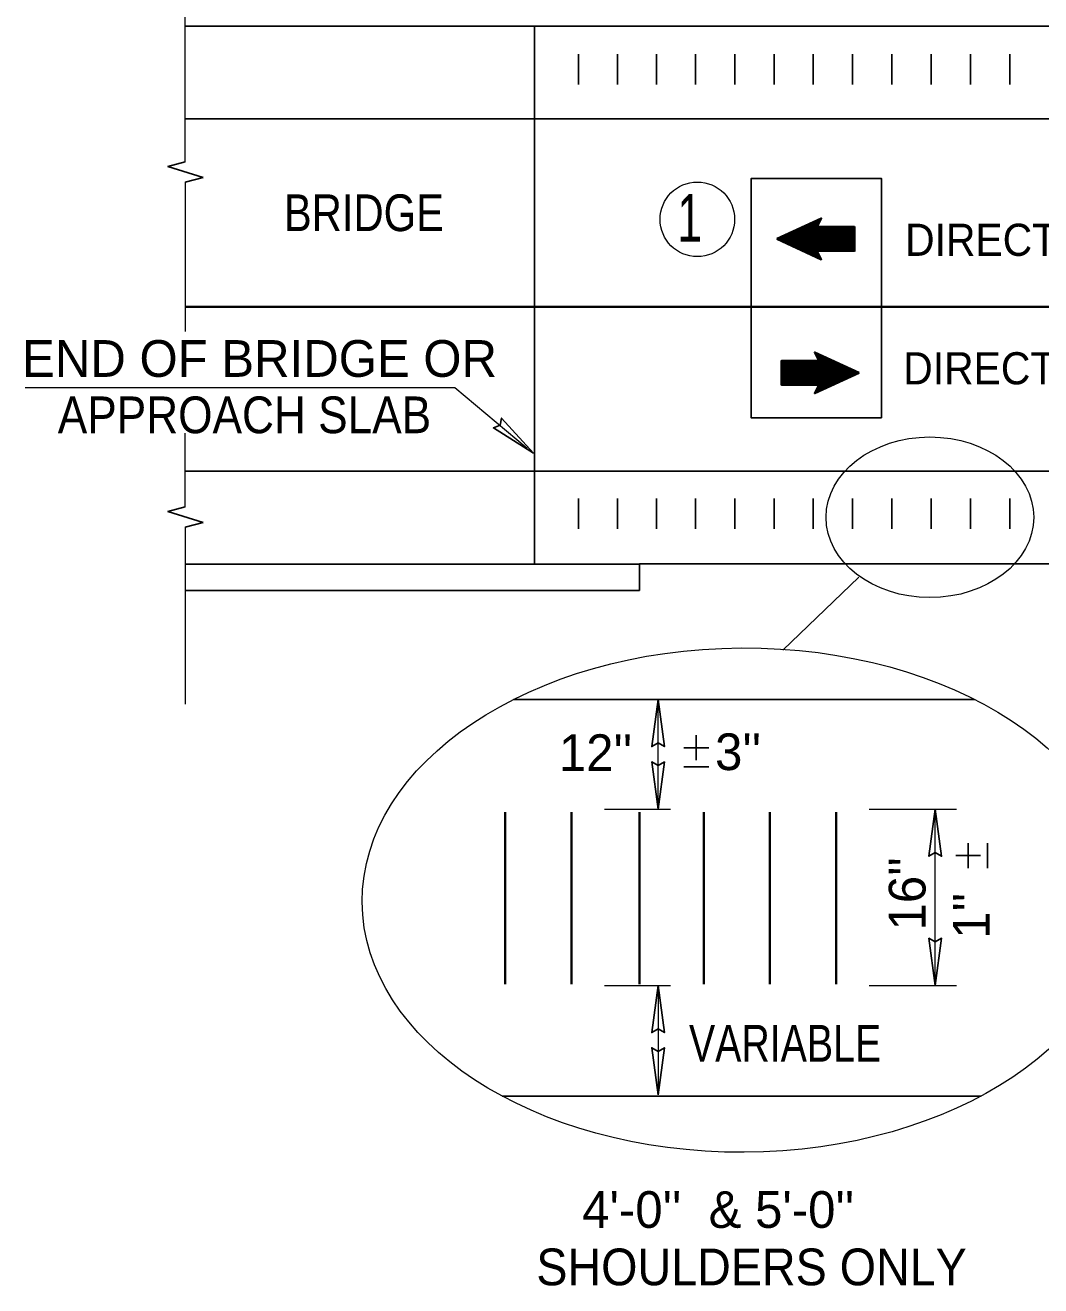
# Model space of a CAD drawing. Extents: x 2935 to 3309, y -322 to -44.
# Drawn here: x 3005.82 to 3042.67, y -159.31 to -113.54 of the extents above; entities that cross this region are included whole.
import ezdxf

# ---------------------------------------------------------------- set-up
doc = ezdxf.new("R2010")
doc.units = 0
doc.header["$LTSCALE"] = 0.54
doc.layers.add('1', color=7, linetype='Continuous', lineweight=25)

msp = doc.modelspace()

# ---------------------------------------------------------------- linework, layer by layer
at = {"layer": '1', "lineweight": 13}
for p, q in [((3011.6266, -118.5018), (3011.6266, -110.507)), ((3011.6266, -119.2424), (3011.6266, -124.6671)), ((3011.6266, -131.0295), (3011.6266, -128.3577)), ((3024.2606, -129.0807), (3024.2648, -129.0842)), ((3011.6266, -131.7701), (3011.6266, -138.1882)), ((3033.3084, -136.2302), (3036.0658, -133.5792)), ((3028.7863, -142.0013), (3028.7863, -138.0193)), ((3028.7863, -138.0249), (3028.7863, -138.0193)), ((3026.8411, -142.0013), (3029.2411, -142.0013)), ((3028.7863, -141.9957), (3028.7863, -142.0013)), ((3036.4411, -142.0013), (3039.6175, -142.0013)), ((3038.8411, -148.4027), (3038.8411, -142.0013)), ((3038.8411, -142.0069), (3038.8411, -142.0013)), ((3026.8411, -148.4027), (3029.2411, -148.4027)), ((3028.7863, -148.4027), (3028.7863, -152.3779)), ((3028.7863, -148.4082), (3028.7863, -148.4027)), ((3036.4411, -148.4027), (3039.6175, -148.4027)), ((3038.8411, -148.3971), (3038.8411, -148.4027)), ((3028.7863, -152.3723), (3028.7863, -152.3779))]:
    msp.add_line(p, q, dxfattribs=at)
at = {"layer": '1'}
for p, q in [((3028.1068, -113.5744), (3011.6266, -113.5744)), ((3024.3052, -113.5744), (3024.3052, -133.1115)), ((3025.8904, -115.6936), (3025.8904, -114.5911)), ((3027.3071, -115.6936), (3027.3071, -114.5911)), ((3028.7238, -115.6936), (3028.7238, -114.5911)), ((3030.1404, -115.6936), (3030.1404, -114.5911)), ((3030.1419, -115.6936), (3030.1419, -114.5911)), ((3031.566, -115.6936), (3031.566, -114.5911)), ((3032.9916, -115.6936), (3032.9916, -114.5911)), ((3034.4172, -115.6936), (3034.4172, -114.5911)), ((3035.8428, -115.6936), (3035.8428, -114.5911)), ((3037.2684, -115.6936), (3037.2684, -114.5911)), ((3038.694, -115.6936), (3038.694, -114.5911)), ((3040.1196, -115.6936), (3040.1196, -114.5911)), ((3041.5452, -115.6936), (3041.5452, -114.5911)), ((3011.6266, -116.9433), (3024.3052, -116.9433)), ((3069.5794, -116.9457), (3024.3052, -116.9457)), ((3011.6266, -119.2424), (3012.2795, -119.0682)), ((3034.5686, -120.8185), (3034.164, -120.8185)), ((3034.5758, -120.8047), (3034.1937, -120.8047)), ((3034.5838, -120.7897), (3034.2268, -120.7897)), ((3034.5917, -120.7744), (3034.2598, -120.7744)), ((3034.5981, -120.7622), (3034.2863, -120.7622)), ((3034.6045, -120.7501), (3034.3127, -120.7501)), ((3034.6108, -120.738), (3034.3391, -120.738)), ((3034.6172, -120.7257), (3034.3655, -120.7257)), ((3034.6237, -120.7137), (3034.3919, -120.7137)), ((3034.6308, -120.6999), (3034.4217, -120.6999)), ((3034.6373, -120.6877), (3034.4481, -120.6877)), ((3034.6436, -120.6756), (3034.4746, -120.6756)), ((3034.65, -120.6634), (3034.5009, -120.6634)), ((3034.657, -120.6497), (3034.5308, -120.6497)), ((3034.6643, -120.6361), (3034.5603, -120.6361)), ((3034.6723, -120.6208), (3034.5935, -120.6208)), ((3034.6803, -120.6057), (3034.6264, -120.6057)), ((3034.6867, -120.5935), (3034.6529, -120.5935)), ((3034.693, -120.5812), (3034.6794, -120.5812)), ((3035.9118, -121.2684), (3033.1859, -121.2684)), ((3035.912, -121.2562), (3033.2124, -121.2562)), ((3035.9121, -121.2442), (3033.2388, -121.2442)), ((3035.9122, -121.232), (3033.2654, -121.232)), ((3035.9123, -121.2197), (3033.2917, -121.2197)), ((3035.9123, -121.2062), (3033.3216, -121.2062)), ((3035.9124, -121.194), (3033.3479, -121.194)), ((3035.9126, -121.1818), (3033.3743, -121.1818)), ((3035.9127, -121.1697), (3033.4008, -121.1697)), ((3035.9128, -121.156), (3033.4305, -121.156)), ((3035.913, -121.1422), (3033.4602, -121.1422)), ((3035.9131, -121.1271), (3033.4933, -121.1271)), ((3035.9132, -121.1118), (3033.5263, -121.1118)), ((3035.9133, -121.0997), (3033.5528, -121.0997)), ((3035.9133, -121.0875), (3033.5792, -121.0875)), ((3035.9134, -121.0754), (3033.6056, -121.0754)), ((3035.9137, -121.0632), (3033.6321, -121.0632)), ((3035.9138, -121.0512), (3033.6585, -121.0512)), ((3035.9138, -121.0373), (3033.6882, -121.0373)), ((3035.9139, -121.0252), (3033.7146, -121.0252)), ((3035.914, -121.0132), (3033.7411, -121.0132)), ((3035.9141, -121.001), (3033.7674, -121.001)), ((3035.9142, -120.9872), (3033.7973, -120.9872)), ((3035.9143, -120.9736), (3033.8268, -120.9736)), ((3035.9145, -120.9584), (3033.8599, -120.9584)), ((3035.9146, -120.9432), (3033.893, -120.9432)), ((3035.9147, -120.931), (3033.9195, -120.931)), ((3035.9148, -120.9187), (3033.9458, -120.9187)), ((3035.9149, -120.9067), (3033.9723, -120.9067)), ((3035.915, -120.8945), (3033.9988, -120.8945)), ((3035.9151, -120.8823), (3034.0253, -120.8823)), ((3034.5422, -120.8686), (3034.055, -120.8686)), ((3034.5486, -120.8565), (3034.0813, -120.8565)), ((3034.5549, -120.8443), (3034.1078, -120.8443)), ((3034.5613, -120.8322), (3034.1342, -120.8322)), ((3035.9153, -120.8686), (3034.8093, -120.8686)), ((3035.9116, -121.2958), (3033.1265, -121.2958)), ((3035.9115, -121.3111), (3033.1373, -121.3111)), ((3035.9117, -121.2806), (3033.1595, -121.2806)), ((3035.9114, -121.3247), (3033.1665, -121.3247)), ((3035.9113, -121.3384), (3033.1958, -121.3384)), ((3035.9112, -121.3506), (3033.2215, -121.3506)), ((3035.911, -121.3627), (3033.2476, -121.3627)), ((3035.9108, -121.3748), (3033.2733, -121.3748)), ((3035.9108, -121.3886), (3033.3026, -121.3886)), ((3035.9108, -121.4007), (3033.3285, -121.4007)), ((3035.9107, -121.4128), (3033.3545, -121.4128)), ((3035.9105, -121.425), (3033.3803, -121.425)), ((3035.9104, -121.4372), (3033.4063, -121.4372)), ((3035.9103, -121.4493), (3033.4323, -121.4493)), ((3035.9101, -121.4646), (3033.4645, -121.4646)), ((3035.9101, -121.4797), (3033.497, -121.4797)), ((3035.9099, -121.4934), (3033.5262, -121.4934)), ((3035.9098, -121.5071), (3033.5553, -121.5071)), ((3035.9098, -121.5192), (3033.5813, -121.5192)), ((3035.9096, -121.5315), (3033.6072, -121.5315)), ((3035.9093, -121.5436), (3033.6331, -121.5436)), ((3035.9093, -121.5572), (3033.6623, -121.5572)), ((3035.9093, -121.5695), (3033.6881, -121.5695)), ((3035.9092, -121.5817), (3033.714, -121.5817)), ((3035.9091, -121.5937), (3033.74, -121.5937)), ((3035.909, -121.6058), (3033.7658, -121.6058)), ((3035.9088, -121.6181), (3033.7918, -121.6181)), ((3035.9088, -121.6332), (3033.8242, -121.6332)), ((3035.9086, -121.6485), (3033.8566, -121.6485)), ((3035.9084, -121.6621), (3033.8858, -121.6621)), ((3035.9084, -121.6758), (3033.915, -121.6758)), ((3035.9083, -121.6881), (3033.9408, -121.6881)), ((3035.9081, -121.7002), (3033.9668, -121.7002)), ((3035.9081, -121.7122), (3033.9927, -121.7122)), ((3035.9079, -121.726), (3034.0218, -121.726)), ((3034.7116, -121.7382), (3034.0478, -121.7382)), ((3034.5683, -121.7503), (3034.0736, -121.7503)), ((3034.5732, -121.7625), (3034.0996, -121.7625)), ((3034.578, -121.7747), (3034.1254, -121.7747)), ((3034.5828, -121.7868), (3034.1515, -121.7868)), ((3034.589, -121.802), (3034.1838, -121.802)), ((3034.595, -121.8172), (3034.2163, -121.8172)), ((3034.6006, -121.8309), (3034.2453, -121.8309)), ((3034.606, -121.8446), (3034.2746, -121.8446)), ((3034.6108, -121.8567), (3034.3005, -121.8567)), ((3034.6157, -121.8689), (3034.3264, -121.8689)), ((3034.6206, -121.8811), (3034.3523, -121.8811)), ((3034.6261, -121.8947), (3034.3815, -121.8947)), ((3034.631, -121.9068), (3034.4073, -121.9068)), ((3034.6358, -121.9191), (3034.4333, -121.9191)), ((3034.6407, -121.9312), (3034.4592, -121.9312)), ((3034.6455, -121.9433), (3034.4851, -121.9433)), ((3034.6503, -121.9556), (3034.5112, -121.9556)), ((3034.6565, -121.9707), (3034.5435, -121.9707)), ((3034.6626, -121.986), (3034.5758, -121.986)), ((3034.668, -121.9996), (3034.605, -121.9996)), ((3034.6735, -122.0133), (3034.6343, -122.0133)), ((3034.6783, -122.0255), (3034.66, -122.0255)), ((3012.6647, -123.7611), (3011.6193, -123.7611)), ((3033.2681, -125.8458), (3035.3851, -125.8458)), ((3033.2682, -125.8307), (3035.3528, -125.8307)), ((3033.2684, -125.8155), (3035.3203, -125.8155)), ((3033.2686, -125.7881), (3035.262, -125.7881)), ((3033.2686, -125.8018), (3035.2912, -125.8018)), ((3033.2687, -125.7758), (3035.2361, -125.7758)), ((3033.2688, -125.7517), (3035.1843, -125.7517)), ((3033.2688, -125.7637), (3035.2102, -125.7637)), ((3033.269, -125.7379), (3035.1552, -125.7379)), ((3034.4653, -125.7257), (3035.1293, -125.7257)), ((3034.4986, -125.4384), (3034.5169, -125.4384)), ((3034.5034, -125.4506), (3034.5427, -125.4506)), ((3034.509, -125.4643), (3034.572, -125.4643)), ((3034.5143, -125.4779), (3034.6011, -125.4779)), ((3034.5204, -125.4932), (3034.6335, -125.4932)), ((3034.5266, -125.5083), (3034.6658, -125.5083)), ((3034.5315, -125.5206), (3034.6918, -125.5206)), ((3034.5363, -125.5327), (3034.7178, -125.5327)), ((3034.5412, -125.5448), (3034.7437, -125.5448)), ((3034.5459, -125.5571), (3034.7696, -125.5571)), ((3034.5509, -125.5692), (3034.7955, -125.5692)), ((3034.5563, -125.5828), (3034.8247, -125.5828)), ((3034.5613, -125.595), (3034.8505, -125.595)), ((3034.5661, -125.6072), (3034.8765, -125.6072)), ((3034.5709, -125.6193), (3034.9023, -125.6193)), ((3034.5764, -125.633), (3034.9316, -125.633)), ((3034.5819, -125.6467), (3034.9607, -125.6467)), ((3034.5879, -125.6619), (3034.9931, -125.6619)), ((3034.5942, -125.6771), (3035.0254, -125.6771)), ((3034.599, -125.6892), (3035.0515, -125.6892)), ((3034.6038, -125.7014), (3035.0774, -125.7014)), ((3034.6087, -125.7136), (3035.1033, -125.7136)), ((3033.2641, -126.3079), (3035.7465, -126.3079)), ((3033.2643, -126.2821), (3035.8026, -126.2821)), ((3033.2643, -126.2942), (3035.7762, -126.2942)), ((3033.2645, -126.2699), (3035.8291, -126.2699)), ((3033.2646, -126.2577), (3035.8553, -126.2577)), ((3033.2648, -126.2197), (3035.9382, -126.2197)), ((3033.2648, -126.2319), (3035.9116, -126.2319)), ((3033.2648, -126.2442), (3035.8853, -126.2442)), ((3033.2649, -126.2077), (3035.9645, -126.2077)), ((3033.2652, -126.1955), (3035.9911, -126.1955)), ((3033.2653, -126.1681), (3036.0504, -126.1681)), ((3033.2653, -126.1833), (3036.0174, -126.1833)), ((3033.2655, -126.1528), (3036.0396, -126.1528)), ((3033.2656, -126.1392), (3036.0105, -126.1392)), ((3033.2657, -126.1255), (3035.9813, -126.1255)), ((3033.2658, -126.1133), (3035.9554, -126.1133)), ((3033.2659, -126.1012), (3035.9294, -126.1012)), ((3033.2661, -126.0891), (3035.9036, -126.0891)), ((3033.2662, -126.0753), (3035.8743, -126.0753)), ((3033.2663, -126.0511), (3035.8224, -126.0511)), ((3033.2663, -126.0632), (3035.8485, -126.0632)), ((3033.2664, -126.0389), (3035.7967, -126.0389)), ((3033.2665, -126.0267), (3035.7707, -126.0267)), ((3033.2666, -126.0146), (3035.7447, -126.0146)), ((3033.2668, -125.9993), (3035.7124, -125.9993)), ((3033.2669, -125.9842), (3035.6799, -125.9842)), ((3033.2671, -125.9568), (3035.6216, -125.9568)), ((3033.2671, -125.9705), (3035.6508, -125.9705)), ((3033.2672, -125.9447), (3035.5958, -125.9447)), ((3033.2673, -125.9325), (3035.5698, -125.9325)), ((3033.2676, -125.9067), (3035.5148, -125.9067)), ((3033.2676, -125.9203), (3035.5439, -125.9203)), ((3033.2678, -125.8702), (3035.4369, -125.8702)), ((3033.2678, -125.8822), (3035.463, -125.8822)), ((3033.2678, -125.8944), (3035.4888, -125.8944)), ((3033.2679, -125.8581), (3035.4111, -125.8581)), ((3033.2617, -126.5953), (3034.3676, -126.5953)), ((3033.2618, -126.5816), (3035.1518, -126.5816)), ((3033.2619, -126.5694), (3035.1781, -126.5694)), ((3033.262, -126.5572), (3035.2047, -126.5572)), ((3033.2622, -126.5452), (3035.2311, -126.5452)), ((3033.2623, -126.5207), (3035.2839, -126.5207)), ((3033.2623, -126.5329), (3035.2575, -126.5329)), ((3033.2625, -126.5055), (3035.317, -126.5055)), ((3033.2626, -126.4903), (3035.3501, -126.4903)), ((3033.2628, -126.4629), (3035.4095, -126.4629)), ((3033.2628, -126.4767), (3035.3798, -126.4767)), ((3033.2629, -126.4507), (3035.4359, -126.4507)), ((3033.263, -126.4387), (3035.4623, -126.4387)), ((3033.2632, -126.4266), (3035.4888, -126.4266)), ((3033.2633, -126.4007), (3035.5448, -126.4007)), ((3033.2633, -126.4127), (3035.5185, -126.4127)), ((3033.2635, -126.3885), (3035.5713, -126.3885)), ((3033.2636, -126.3764), (3035.5978, -126.3764)), ((3033.2637, -126.3642), (3035.6243, -126.3642)), ((3033.2638, -126.3521), (3035.6506, -126.3521)), ((3033.2639, -126.3368), (3035.6837, -126.3368)), ((3033.264, -126.3217), (3035.7168, -126.3217)), ((3034.5461, -126.764), (3034.7553, -126.764)), ((3034.5533, -126.7502), (3034.7851, -126.7502)), ((3034.5598, -126.7382), (3034.8114, -126.7382)), ((3034.5661, -126.726), (3034.8378, -126.726)), ((3034.5724, -126.7138), (3034.8643, -126.7138)), ((3034.5788, -126.7017), (3034.8908, -126.7017)), ((3034.5853, -126.6895), (3034.9172, -126.6895)), ((3034.5932, -126.6742), (3034.9502, -126.6742)), ((3034.6013, -126.6592), (3034.9833, -126.6592)), ((3034.6083, -126.6454), (3035.013, -126.6454)), ((3034.6156, -126.6317), (3035.0428, -126.6317)), ((3034.622, -126.6196), (3035.0691, -126.6196)), ((3034.6283, -126.6075), (3035.0956, -126.6075)), ((3034.6348, -126.5953), (3035.1219, -126.5953)), ((3034.4839, -126.8827), (3034.4975, -126.8827)), ((3034.4903, -126.8704), (3034.5241, -126.8704)), ((3034.4967, -126.8582), (3034.5505, -126.8582)), ((3034.5046, -126.8431), (3034.5834, -126.8431)), ((3034.5127, -126.8278), (3034.6166, -126.8278)), ((3034.5199, -126.8142), (3034.6463, -126.8142)), ((3034.527, -126.8005), (3034.676, -126.8005)), ((3034.5333, -126.7883), (3034.7024, -126.7883)), ((3034.5398, -126.7762), (3034.7288, -126.7762)), ((3024.3052, -129.7312), (3011.6266, -129.7312)), ((3024.3052, -129.7336), (3069.4406, -129.7336)), ((3025.8904, -130.7263), (3025.8904, -131.8288)), ((3027.3071, -130.7263), (3027.3071, -131.8288)), ((3028.7238, -130.7263), (3028.7238, -131.8288)), ((3030.1404, -130.7263), (3030.1404, -131.8288)), ((3030.1419, -130.7263), (3030.1419, -131.8288)), ((3031.566, -130.7263), (3031.566, -131.8288)), ((3032.9916, -130.7263), (3032.9916, -131.8288)), ((3034.4172, -130.7263), (3034.4172, -131.8288)), ((3035.8428, -130.7263), (3035.8428, -131.8288)), ((3037.2684, -130.7263), (3037.2684, -131.8288)), ((3038.694, -130.7263), (3038.694, -131.8288)), ((3040.1196, -130.7263), (3040.1196, -131.8288)), ((3041.5452, -130.7263), (3041.5452, -131.8288)), ((3011.6266, -131.7701), (3012.2795, -131.5959)), ((3011.6266, -133.1115), (3028.1068, -133.1115)), ((3028.1068, -133.1002), (3065.8353, -133.1002)), ((3023.5409, -138.0193), (3040.2707, -138.0193)), ((3030.1685, -140.2188), (3030.1685, -139.315)), ((3030.6251, -139.7714), (3029.7213, -139.7714)), ((3030.6251, -140.466), (3029.7213, -140.466)), ((3040.0408, -144.1466), (3040.0408, -143.2427)), ((3040.7353, -144.1466), (3040.7353, -143.2427)), ((3040.4882, -143.69), (3039.5843, -143.69)), ((3023.1219, -152.4193), (3040.505, -152.4193))]:
    msp.add_line(p, q, dxfattribs=at)
at = {"layer": '1', "lineweight": 35}
for p, q in [((3024.3052, -123.7611), (3011.6266, -123.7611)), ((3024.3052, -123.7634), (3069.5794, -123.7634)), ((3023.2411, -142.1095), (3023.2411, -148.3602)), ((3025.6411, -142.1095), (3025.6411, -148.3602)), ((3028.1107, -142.1095), (3028.1107, -148.3602)), ((3030.4411, -142.1095), (3030.4411, -148.3602)), ((3032.8411, -142.1095), (3032.8411, -148.3602)), ((3035.2411, -142.1095), (3035.2411, -148.3602))]:
    msp.add_line(p, q, dxfattribs=at)
at = {"layer": '1'}
for points in [[(3028.1068, -113.5767), (3065.8353, -113.5767), (3082.3156, -113.5767)], [(3011.6266, -118.5018), (3010.9938, -118.6707), (3012.2795, -119.0682)], [(3011.6266, -131.0295), (3010.9938, -131.1984), (3012.2795, -131.5959)], [(3028.1068, -133.1115), (3028.1068, -134.0619), (3011.6266, -134.0619)]]:
    msp.add_lwpolyline(points, dxfattribs=at)
for points in [[(3036.8888, -127.7979), (3032.1645, -127.7979), (3032.1645, -119.1057), (3036.8888, -119.1057)], [(3024.2648, -129.0842), (3022.8063, -128.1597), (3023.0553, -128.0682), (3023.1024, -127.8072)], [(3028.7863, -138.0193), (3029.0164, -139.7308), (3028.7863, -139.599), (3028.5561, -139.7308)], [(3028.7863, -142.0013), (3028.5561, -140.2898), (3028.7863, -140.4217), (3029.0164, -140.2898)], [(3038.8411, -142.0013), (3039.0713, -143.7128), (3038.8411, -143.581), (3038.6109, -143.7128)], [(3038.8411, -148.4027), (3038.6109, -146.6912), (3038.8411, -146.823), (3039.0713, -146.6912)], [(3028.7863, -148.4027), (3029.0164, -150.1142), (3028.7863, -149.9823), (3028.5561, -150.1142)], [(3028.7863, -152.3779), (3028.5561, -150.6664), (3028.7863, -150.7982), (3029.0164, -150.6664)]]:
    msp.add_lwpolyline(points, close=True, dxfattribs=at)
at = {"layer": '1', "lineweight": 35}
for points in [[(3035.9078, -121.7537), (3035.9078, -120.8627), (3034.5488, -120.8627), (3034.7048, -120.5582), (3033.0933, -121.3007)], [(3035.9078, -120.8478), (3035.9078, -121.7389), (3034.5488, -121.7389), (3034.7048, -122.0434), (3033.0933, -121.3007)], [(3033.2691, -126.6161), (3033.2691, -125.725), (3034.6282, -125.725), (3034.4722, -125.4205), (3036.0836, -126.1632)], [(3033.2691, -125.7102), (3033.2691, -126.6012), (3034.6282, -126.6012), (3034.4722, -126.9057), (3036.0836, -126.1632)]]:
    msp.add_lwpolyline(points, dxfattribs=at)
at = {"layer": '1', "lineweight": 13}
msp.add_lwpolyline([(3024.0275, -128.9061), (3021.4142, -126.7108), (3005.8178, -126.7108)], dxfattribs=at)
msp.add_circle((3030.2101, -120.5897), 1.3533, dxfattribs=at)
for centre, major_axis, ratio in [((3038.6493, -131.4077), (3.7673, 0), 0.773994), ((3031.8591, -145.3043), (13.8114, 0.0694), 0.662848)]:
    msp.add_ellipse(centre, major_axis=major_axis, ratio=ratio, dxfattribs=at)

# ---------------------------------------------------------------- texts
at = {"layer": '1'}
for s, height, width, p in [('BRIDGE', 1.333, 0.85, (3015.2048, -121.0173)), ('1', 1.728, 0.7, (3029.4814, -121.4031)), ('DIRECTIONS OF TRAFFIC', 1.167, 0.95, (3037.7484, -121.9162)), ('DIRECTIONS OF TRAFFIC', 1.167, 0.95, (3037.682, -126.581)), ('APPROACH SLAB', 1.333, 0.9, (3006.9983, -128.3545)), ('VARIABLE', 1.333, 0.8, (3029.9059, -151.1707)), ('SHOULDERS ONLY', 1.333, 0.95, (3024.3664, -159.2886))]:
    msp.add_text(s, height=height, dxfattribs=dict(at, width=width)).set_placement(p)
for s, p in [('END OF BRIDGE OR', (3005.7057, -126.3083)), ("12''", (3025.1831, -140.6201)), ("3''", (3030.852, -140.5853)), ("4'-0''  & 5'-0'' ", (3026.0322, -157.205))]:
    msp.add_text(s, height=1.333, dxfattribs=at).set_placement(p)
for s, p in [("16''", (3038.4903, -146.4073)), ("1''", (3040.8148, -146.7104))]:
    msp.add_text(s, height=1.333, rotation=90, dxfattribs=at).set_placement(p)

doc.saveas('drawing.dxf')
